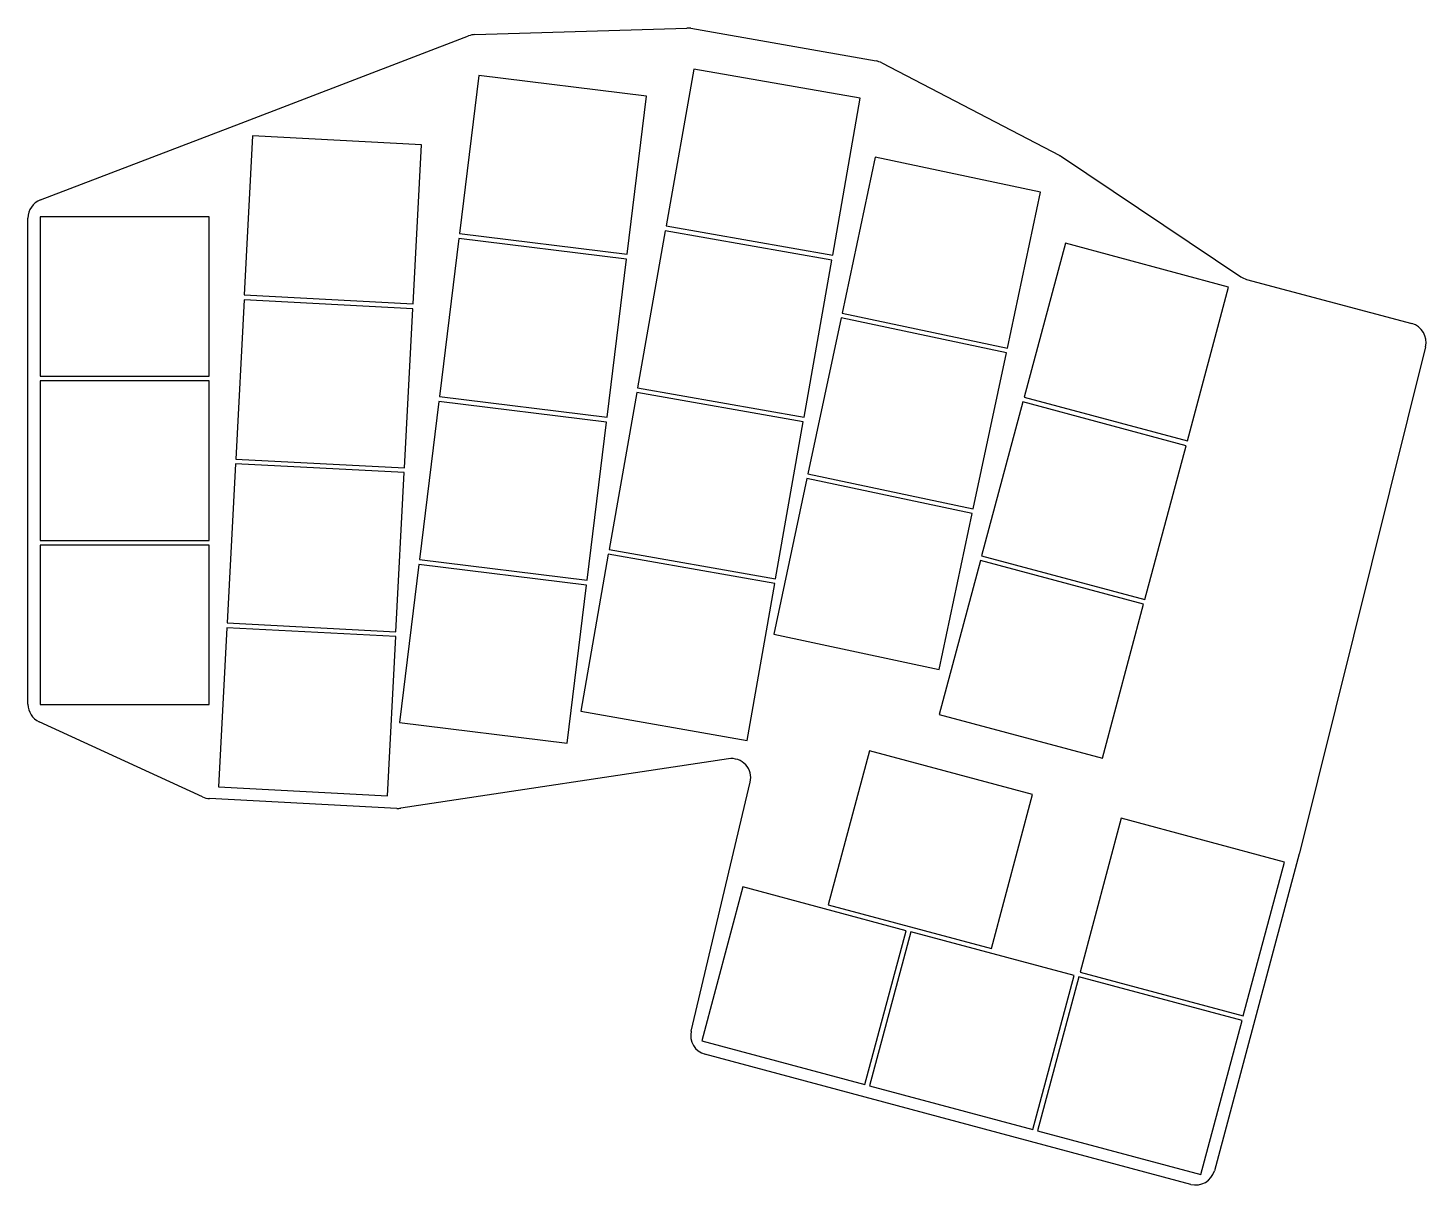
# Model space of a CAD drawing. Header units: millimetres. Extents: x 140 to 285, y -191 to -71.
import ezdxf

# ---------------------------------------------------------------- set-up
doc = ezdxf.new("R2010")
doc.units = ezdxf.units.MM

msp = doc.modelspace()

# ---------------------------------------------------------------- linework, layer by layer
at = {"linetype": 'CONTINUOUS'}
for p, q in [((162.08, -81.06), (185.62, -72.02)), ((186.27, -71.89), (208.21, -71.21)), ((208.62, -71.24), (227.81, -74.62)), ((228.39, -74.82), (246.81, -84.42)), ((186.68, -76.12), (184.67, -92.5)), ((204.05, -78.26), (186.68, -76.12)), ((208.94, -75.46), (206.07, -91.7)), ((226.17, -78.49), (208.94, -75.46)), ((202.04, -94.63), (204.05, -78.26)), ((223.31, -94.74), (226.17, -78.49)), ((141.29, -89.01), (162.08, -81.06)), ((163.26, -82.37), (162.4, -98.85)), ((180.74, -83.29), (163.26, -82.37)), ((179.88, -99.77), (180.74, -83.29)), ((227.71, -84.58), (224.28, -100.72)), ((244.83, -88.22), (227.71, -84.58)), ((246.99, -84.53), (265.56, -96.96)), ((241.4, -104.36), (244.83, -88.22)), ((140, -141.22), (140, -90.88)), ((158.75, -90.75), (141.25, -90.75)), ((141.25, -90.75), (141.25, -107.25)), ((158.75, -107.25), (158.75, -90.75)), ((184.67, -92.5), (202.04, -94.63)), ((205.98, -92.2), (203.12, -108.45)), ((223.22, -95.24), (205.98, -92.2)), ((206.07, -91.7), (223.31, -94.74)), ((184.6, -93), (182.59, -109.37)), ((201.97, -95.13), (184.6, -93)), ((247.4, -93.5), (243.13, -109.43)), ((264.3, -98.03), (247.4, -93.5)), ((199.96, -111.51), (201.97, -95.13)), ((220.35, -111.49), (223.22, -95.24)), ((260.03, -113.96), (264.3, -98.03)), ((266.15, -97.23), (283.26, -101.81)), ((162.37, -99.35), (161.51, -115.83)), ((179.85, -100.27), (162.37, -99.35)), ((162.4, -98.85), (179.88, -99.77)), ((178.99, -116.74), (179.85, -100.27)), ((224.18, -101.21), (220.74, -117.35)), ((241.29, -104.85), (224.18, -101.21)), ((224.28, -100.72), (241.4, -104.36)), ((237.86, -120.99), (241.29, -104.85)), ((284.68, -104.22), (271.63, -156.65)), ((141.25, -107.25), (158.75, -107.25)), ((158.75, -107.75), (141.25, -107.75)), ((141.25, -107.75), (141.25, -124.25)), ((158.75, -124.25), (158.75, -107.75)), ((203.12, -108.45), (220.35, -111.49)), ((182.53, -109.87), (180.52, -126.25)), ((199.9, -112), (182.53, -109.87)), ((182.59, -109.37), (199.96, -111.51)), ((203.03, -108.94), (200.17, -125.19)), ((220.27, -111.98), (203.03, -108.94)), ((243, -109.92), (238.73, -125.85)), ((259.9, -114.45), (243, -109.92)), ((243.13, -109.43), (260.03, -113.96)), ((197.89, -128.38), (199.9, -112)), ((217.4, -128.23), (220.27, -111.98)), ((255.63, -130.38), (259.9, -114.45)), ((161.48, -116.33), (160.62, -132.8)), ((178.96, -117.24), (161.48, -116.33)), ((161.51, -115.83), (178.99, -116.74)), ((178.1, -133.72), (178.96, -117.24)), ((220.64, -117.84), (217.21, -133.98)), ((237.76, -121.48), (220.64, -117.84)), ((220.74, -117.35), (237.86, -120.99)), ((234.33, -137.62), (237.76, -121.48)), ((141.25, -124.25), (158.75, -124.25)), ((158.75, -124.75), (141.25, -124.75)), ((141.25, -124.75), (141.25, -141.25)), ((158.75, -141.25), (158.75, -124.75)), ((200.08, -125.68), (197.22, -141.93)), ((217.31, -128.72), (200.08, -125.68)), ((200.17, -125.19), (217.4, -128.23)), ((238.73, -125.85), (255.63, -130.38)), ((180.46, -126.74), (178.45, -143.12)), ((197.83, -128.88), (180.46, -126.74)), ((180.52, -126.25), (197.89, -128.38)), ((238.6, -126.34), (234.33, -142.28)), ((255.5, -130.87), (238.6, -126.34)), ((214.45, -144.97), (217.31, -128.72)), ((195.82, -145.25), (197.83, -128.88)), ((251.23, -146.8), (255.5, -130.87)), ((160.62, -132.8), (178.1, -133.72)), ((160.59, -133.3), (159.73, -149.78)), ((178.07, -134.22), (160.59, -133.3)), ((177.21, -150.7), (178.07, -134.22)), ((217.21, -133.98), (234.33, -137.62)), ((141.25, -141.25), (158.75, -141.25)), ((158.07, -150.8), (141.16, -143.04)), ((178.45, -143.12), (195.82, -145.25)), ((197.22, -141.93), (214.45, -144.97)), ((234.33, -142.28), (251.23, -146.8)), ((227.11, -146.04), (222.84, -161.97)), ((244.01, -150.56), (227.11, -146.04)), ((212.54, -146.86), (178.59, -151.98)), ((159.73, -149.78), (177.21, -150.7)), ((208.66, -175.06), (214.78, -149.3)), ((178.19, -152), (158.8, -150.98)), ((239.74, -166.5), (244.01, -150.56)), ((253.19, -153.02), (248.92, -168.96)), ((270.09, -157.55), (253.19, -153.02)), ((271.62, -156.69), (262.83, -189.51)), ((265.82, -173.49), (270.09, -157.55)), ((214.02, -160.13), (209.75, -176.06)), ((230.92, -164.66), (214.02, -160.13)), ((222.84, -161.97), (239.74, -166.5)), ((226.65, -180.59), (230.92, -164.66)), ((231.4, -164.79), (227.13, -180.72)), ((248.31, -169.31), (231.4, -164.79)), ((244.04, -185.25), (248.31, -169.31)), ((248.92, -168.96), (265.82, -173.49)), ((248.79, -169.44), (244.52, -185.38)), ((265.69, -173.97), (248.79, -169.44)), ((261.42, -189.91), (265.69, -173.97)), ((209.75, -176.06), (226.65, -180.59)), ((260.38, -190.92), (210.09, -177.45)), ((227.13, -180.72), (244.04, -185.25)), ((244.52, -185.38), (261.42, -189.91))]:
    msp.add_line(p, q, dxfattribs=at)
for centre, start, end in [((186.34, -73.89), 91.7881, 111.0002), ((208.27, -73.21), 80, 91.7881), ((227.46, -76.59), 62.4561, 80), ((161.36, -79.19), 290.9202, 291.0002), ((245.88, -86.2), 56.2097, 62.4561), ((142, -90.88), 110.9202, 180), ((266.67, -95.3), 236.2097, 255), ((282.74, -103.74), 346.023, 75), ((142, -141.22), 180, 245.3181), ((212.83, -148.84), 346.6463, 98.58), ((158.9, -148.99), 245.3181, 267), ((178.29, -150), 267, 278.58), ((269.69, -156.17), 345, 346.023), ((210.61, -175.52), 166.6463, 255), ((260.89, -188.99), 255, 345)]:
    msp.add_arc(centre, 2, start, end, dxfattribs=at)

doc.saveas('drawing.dxf')
